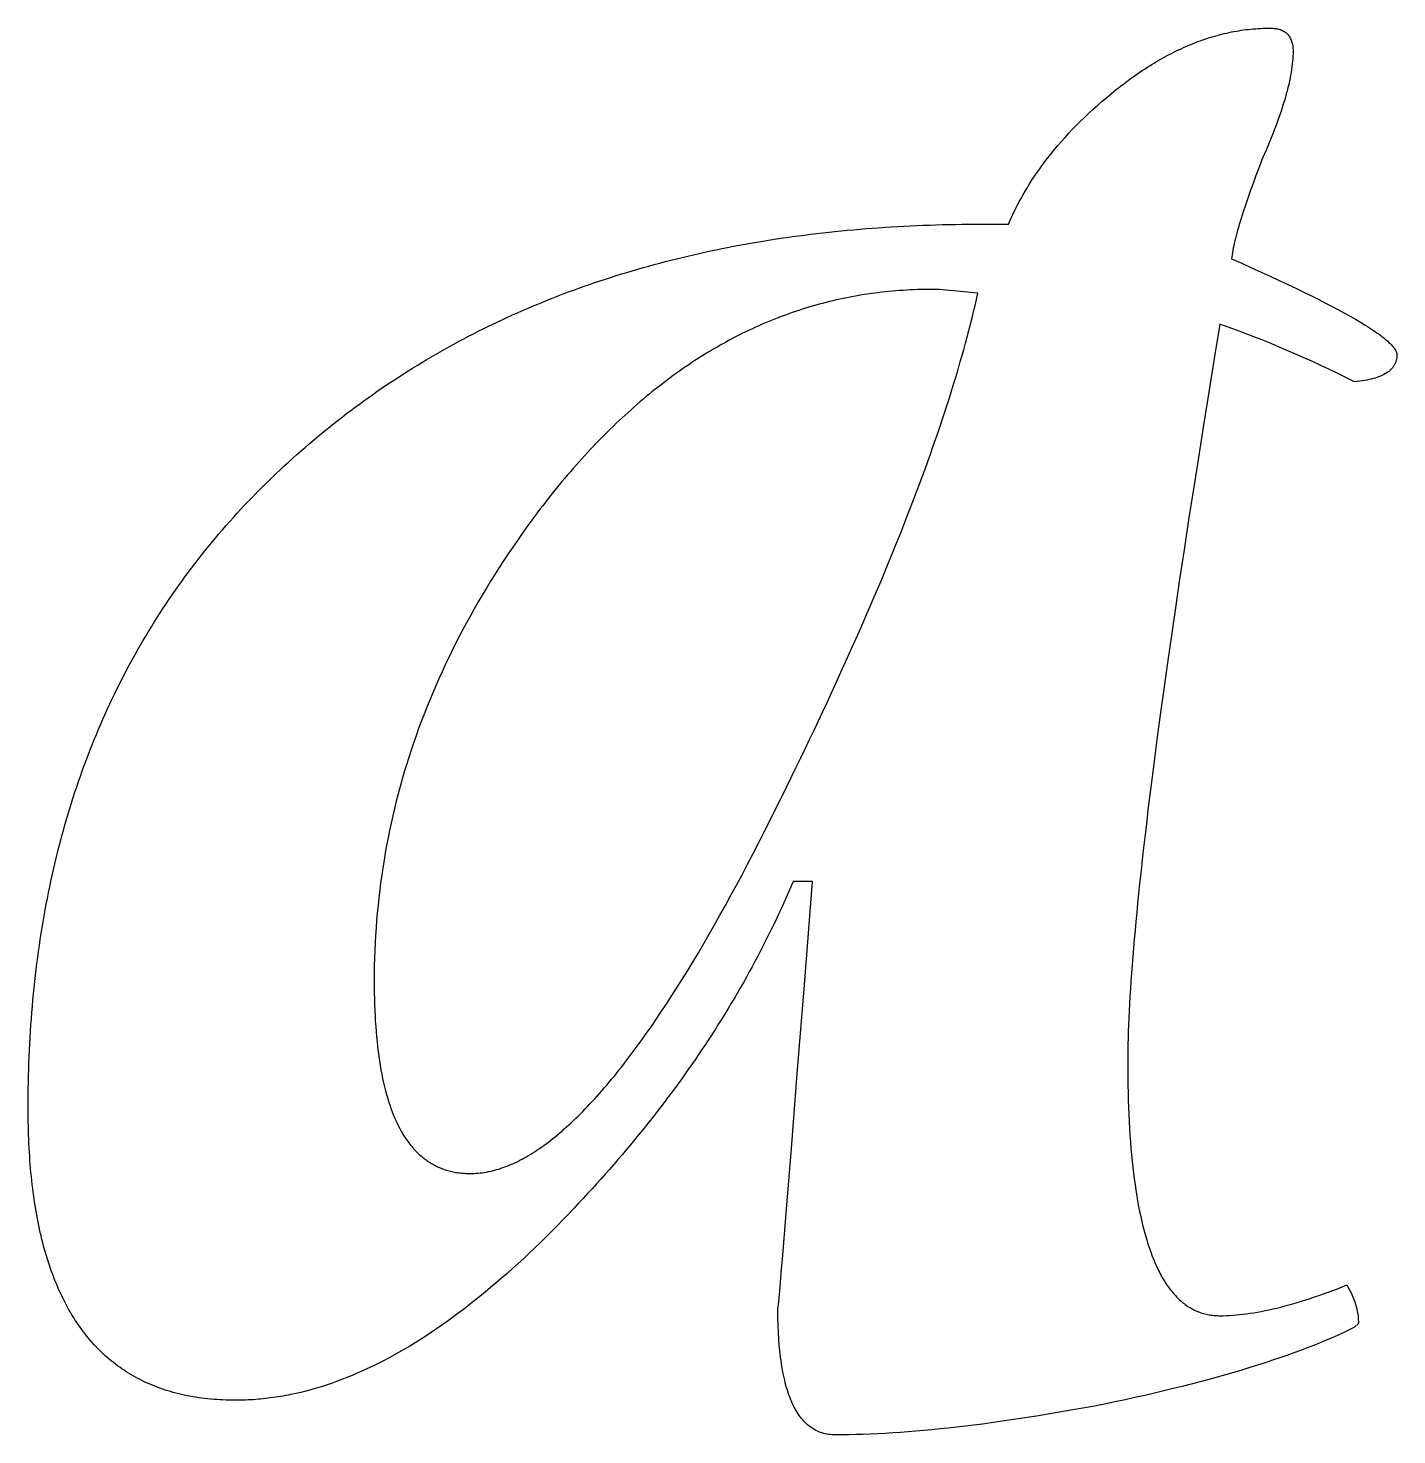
# Model space of a CAD drawing. Extents: x -388 to -35, y 578 to 1063.
# Drawn here: x -179.13 to -169.98, y 579.28 to 588.68 of the extents above; entities that cross this region are included whole.
import ezdxf

# ---------------------------------------------------------------- set-up
doc = ezdxf.new("R2010")
doc.units = 0
doc.layers.add('color#3f3f3fff', color=1, linetype='CONTINUOUS')

msp = doc.modelspace()

# ---------------------------------------------------------------- linework, layer by layer
at = {"layer": 'color#3f3f3fff'}
for points in [[(-169.9807, 586.4993), (-169.981, 586.4897), (-169.9818, 586.4805), (-169.9832, 586.4715), (-169.9851, 586.4627), (-169.9863, 586.4584), (-169.9876, 586.4542), (-169.989, 586.45), (-169.9906, 586.4459), (-169.9923, 586.4419), (-169.9942, 586.4379), (-169.9962, 586.434), (-169.9983, 586.4302), (-170.0006, 586.4264), (-170.003, 586.4227), (-170.0083, 586.4154), (-170.0141, 586.4084), (-170.0204, 586.4017), (-170.0273, 586.3952), (-170.0348, 586.3889), (-170.0428, 586.3829), (-170.0513, 586.3772), (-170.0605, 586.3717), (-170.0701, 586.3664), (-170.0803, 586.3614), (-170.0911, 586.3567), (-170.1024, 586.3522), (-170.1143, 586.348), (-170.1267, 586.344), (-170.1397, 586.3402), (-170.1532, 586.3367), (-170.1673, 586.3335), (-170.1819, 586.3305), (-170.1971, 586.3278), (-170.2129, 586.3253), (-170.2291, 586.3231), (-170.246, 586.3211), (-170.2634, 586.3194), (-170.3211, 586.348), (-170.3786, 586.376), (-170.436, 586.4034), (-170.4931, 586.4302), (-170.55, 586.4564), (-170.6067, 586.482), (-170.6632, 586.507), (-170.7196, 586.5314), (-170.7757, 586.5552), (-170.8316, 586.5784), (-170.8873, 586.6009), (-170.9428, 586.6229), (-170.9981, 586.6443), (-171.0533, 586.6651), (-171.1082, 586.6853), (-171.1629, 586.7049), (-171.2008, 586.4744), (-171.2376, 586.2489), (-171.2731, 586.0283), (-171.3075, 585.8126), (-171.3406, 585.6018), (-171.3725, 585.3959), (-171.4032, 585.195), (-171.4327, 584.999), (-171.461, 584.8079), (-171.4882, 584.6217), (-171.5141, 584.4405), (-171.5388, 584.2641), (-171.5622, 584.0927), (-171.5845, 583.9262), (-171.6056, 583.7646), (-171.6255, 583.608), (-171.6442, 583.4562), (-171.653, 583.3822), (-171.6616, 583.3094), (-171.6699, 583.2378), (-171.6779, 583.1675), (-171.6856, 583.0984), (-171.693, 583.0305), (-171.7, 582.9639), (-171.7068, 582.8985), (-171.7133, 582.8343), (-171.7195, 582.7713), (-171.7253, 582.7096), (-171.7309, 582.6491), (-171.7362, 582.5898), (-171.7411, 582.5318), (-171.7458, 582.475), (-171.7502, 582.4194), (-171.7542, 582.365), (-171.758, 582.3119), (-171.7615, 582.26), (-171.7646, 582.2094), (-171.7675, 582.1599), (-171.7701, 582.1117), (-171.7723, 582.0648), (-171.7743, 582.019), (-171.7759, 581.9745), (-171.7773, 581.9312), (-171.7783, 581.8892), (-171.7791, 581.8484), (-171.7795, 581.8088), (-171.7797, 581.7704), (-171.7795, 581.7178), (-171.7791, 581.666), (-171.7783, 581.6151), (-171.7773, 581.565), (-171.7759, 581.5157), (-171.7743, 581.4673), (-171.7723, 581.4196), (-171.7701, 581.3729), (-171.7675, 581.3269), (-171.7646, 581.2817), (-171.7615, 581.2374), (-171.758, 581.194), (-171.7542, 581.1513), (-171.7502, 581.1095), (-171.7458, 581.0685), (-171.7411, 581.0283), (-171.7362, 580.989), (-171.7309, 580.9505), (-171.7253, 580.9128), (-171.7195, 580.8759), (-171.7133, 580.8399), (-171.7068, 580.8047), (-171.7, 580.7703), (-171.693, 580.7368), (-171.6856, 580.7041), (-171.6779, 580.6722), (-171.6699, 580.6411), (-171.6616, 580.6109), (-171.653, 580.5815), (-171.6442, 580.5529), (-171.635, 580.5252), (-171.6255, 580.4982), (-171.6157, 580.4722), (-171.6056, 580.4469), (-171.6005, 580.4346), (-171.5952, 580.4225), (-171.5899, 580.4106), (-171.5845, 580.3989), (-171.5791, 580.3874), (-171.5735, 580.3761), (-171.5679, 580.365), (-171.5622, 580.3541), (-171.5565, 580.3435), (-171.5506, 580.333), (-171.5447, 580.3228), (-171.5388, 580.3127), (-171.5327, 580.3029), (-171.5266, 580.2933), (-171.5203, 580.2838), (-171.5141, 580.2746), (-171.5077, 580.2656), (-171.5013, 580.2568), (-171.4947, 580.2482), (-171.4882, 580.2398), (-171.4815, 580.2317), (-171.4748, 580.2237), (-171.4679, 580.2159), (-171.461, 580.2084), (-171.4541, 580.201), (-171.447, 580.1939), (-171.4399, 580.1869), (-171.4327, 580.1802), (-171.4255, 580.1737), (-171.4181, 580.1674), (-171.4107, 580.1613), (-171.4032, 580.1554), (-171.3957, 580.1497), (-171.388, 580.1442), (-171.3803, 580.1389), (-171.3725, 580.1338), (-171.3646, 580.129), (-171.3567, 580.1243), (-171.3487, 580.1198), (-171.3406, 580.1156), (-171.3324, 580.1116), (-171.3242, 580.1077), (-171.3158, 580.1041), (-171.3075, 580.1007), (-171.299, 580.0975), (-171.2904, 580.0945), (-171.2818, 580.0917), (-171.2731, 580.0891), (-171.2643, 580.0867), (-171.2555, 580.0845), (-171.2466, 580.0826), (-171.2376, 580.0808), (-171.2285, 580.0793), (-171.2194, 580.0779), (-171.2101, 580.0768), (-171.2008, 580.0758), (-171.1915, 580.0751), (-171.182, 580.0746), (-171.1725, 580.0743), (-171.1629, 580.0742), (-171.1418, 580.0744), (-171.1204, 580.075), (-171.0987, 580.076), (-171.0765, 580.0774), (-171.0541, 580.0792), (-171.0313, 580.0814), (-171.0081, 580.084), (-170.9846, 580.087), (-170.9607, 580.0905), (-170.9365, 580.0943), (-170.9119, 580.0985), (-170.887, 580.1031), (-170.8617, 580.1081), (-170.8361, 580.1135), (-170.8101, 580.1194), (-170.7838, 580.1256), (-170.7571, 580.1322), (-170.7301, 580.1392), (-170.7027, 580.1467), (-170.675, 580.1545), (-170.6469, 580.1627), (-170.6185, 580.1714), (-170.5897, 580.1804), (-170.5605, 580.1898), (-170.531, 580.1997), (-170.5012, 580.2099), (-170.471, 580.2206), (-170.4405, 580.2316), (-170.4096, 580.243), (-170.3783, 580.2549), (-170.3467, 580.2671), (-170.3148, 580.2798), (-170.3054, 580.2637), (-170.2967, 580.2477), (-170.2886, 580.2316), (-170.281, 580.2155), (-170.2741, 580.1995), (-170.2678, 580.1834), (-170.2621, 580.1674), (-170.257, 580.1513), (-170.2524, 580.1352), (-170.2485, 580.1192), (-170.2452, 580.1031), (-170.2425, 580.087), (-170.2404, 580.071), (-170.2389, 580.0549), (-170.2384, 580.0469), (-170.238, 580.0388), (-170.2378, 580.0308), (-170.2377, 580.0228), (-170.2634, 579.9971), (-170.2992, 579.9795), (-170.3362, 579.9619), (-170.3741, 579.9445), (-170.4132, 579.9272), (-170.4532, 579.91), (-170.4944, 579.8929), (-170.5366, 579.8759), (-170.5798, 579.8589), (-170.6241, 579.8421), (-170.6695, 579.8254), (-170.7159, 579.8088), (-170.7633, 579.7923), (-170.8118, 579.7759), (-170.8614, 579.7596), (-170.912, 579.7433), (-170.9637, 579.7272), (-171.0164, 579.7112), (-171.0702, 579.6953), (-171.1251, 579.6795), (-171.181, 579.6638), (-171.2379, 579.6482), (-171.2959, 579.6327), (-171.355, 579.6173), (-171.4151, 579.6019), (-171.4762, 579.5867), (-171.5385, 579.5716), (-171.6017, 579.5566), (-171.666, 579.5417), (-171.7314, 579.5269), (-171.7979, 579.5122), (-171.8654, 579.4976), (-171.9339, 579.4831), (-172.001, 579.4704), (-172.0674, 579.4582), (-172.1331, 579.4463), (-172.1981, 579.4349), (-172.2624, 579.4238), (-172.326, 579.4132), (-172.3889, 579.403), (-172.4511, 579.3931), (-172.5126, 579.3837), (-172.5734, 579.3747), (-172.6335, 579.366), (-172.6929, 579.3578), (-172.7515, 579.35), (-172.8095, 579.3425), (-172.8668, 579.3355), (-172.9234, 579.3289), (-172.9792, 579.3227), (-173.0344, 579.3168), (-173.0888, 579.3114), (-173.1426, 579.3064), (-173.1957, 579.3018), (-173.248, 579.2976), (-173.2997, 579.2937), (-173.3506, 579.2903), (-173.4009, 579.2873), (-173.4504, 579.2847), (-173.4993, 579.2825), (-173.5474, 579.2807), (-173.5948, 579.2793), (-173.6416, 579.2783), (-173.6876, 579.2777), (-173.7329, 579.2775), (-173.7449, 579.2777), (-173.7566, 579.2783), (-173.7682, 579.2793), (-173.7796, 579.2808), (-173.7908, 579.2827), (-173.8018, 579.2849), (-173.8126, 579.2876), (-173.8233, 579.2907), (-173.8337, 579.2943), (-173.844, 579.2982), (-173.854, 579.3025), (-173.8639, 579.3073), (-173.8736, 579.3125), (-173.8831, 579.3181), (-173.8924, 579.3241), (-173.9016, 579.3305), (-173.9105, 579.3373), (-173.9193, 579.3446), (-173.9278, 579.3522), (-173.9362, 579.3603), (-173.9444, 579.3688), (-173.9524, 579.3777), (-173.9602, 579.387), (-173.9678, 579.3967), (-173.9753, 579.4069), (-173.9825, 579.4174), (-173.9896, 579.4284), (-173.9964, 579.4398), (-174.0031, 579.4516), (-174.0096, 579.4638), (-174.0159, 579.4765), (-174.022, 579.4895), (-174.028, 579.503), (-174.0337, 579.5168), (-174.0393, 579.5311), (-174.0446, 579.5458), (-174.0498, 579.5609), (-174.0548, 579.5765), (-174.0596, 579.5924), (-174.0642, 579.6088), (-174.0686, 579.6255), (-174.0729, 579.6427), (-174.0769, 579.6603), (-174.0808, 579.6783), (-174.0844, 579.6968), (-174.0879, 579.7156), (-174.0912, 579.7349), (-174.0943, 579.7545), (-174.0972, 579.7746), (-174.1, 579.7951), (-174.1025, 579.816), (-174.1049, 579.8374), (-174.107, 579.8591), (-174.109, 579.8813), (-174.1108, 579.9038), (-174.1124, 579.9268), (-174.1138, 579.9502), (-174.115, 579.974), (-174.1161, 579.9982), (-174.1169, 580.0229), (-174.1176, 580.0479), (-174.118, 580.0734), (-174.1183, 580.0993), (-174.1184, 580.1256), (-174.1184, 580.1231), (-174.1182, 580.1221), (-174.1181, 580.1222), (-174.1179, 580.1227), (-174.1175, 580.1247), (-174.1164, 580.1332), (-174.1148, 580.1477), (-174.1103, 580.1946), (-174.104, 580.2653), (-174.0958, 580.36), (-174.0859, 580.4786), (-174.0606, 580.7874), (-174.0281, 581.1917), (-173.9883, 581.6917), (-173.9413, 582.2872), (-173.8871, 582.9783), (-174.0156, 582.9783), (-174.031, 582.9422), (-174.0466, 582.9062), (-174.0625, 582.8702), (-174.0786, 582.8343), (-174.0949, 582.7984), (-174.1115, 582.7626), (-174.1283, 582.7269), (-174.1453, 582.6912), (-174.1626, 582.6556), (-174.1801, 582.62), (-174.1979, 582.5846), (-174.2159, 582.5491), (-174.2341, 582.5138), (-174.2526, 582.4785), (-174.2713, 582.4433), (-174.2903, 582.4081), (-174.3095, 582.373), (-174.3289, 582.3379), (-174.3486, 582.303), (-174.3685, 582.268), (-174.3886, 582.2332), (-174.409, 582.1984), (-174.4296, 582.1637), (-174.4505, 582.129), (-174.4716, 582.0944), (-174.493, 582.0599), (-174.5145, 582.0254), (-174.5363, 581.991), (-174.5584, 581.9566), (-174.5807, 581.9223), (-174.6032, 581.8881), (-174.626, 581.8539), (-174.649, 581.8198), (-174.6723, 581.7858), (-174.6957, 581.7518), (-174.7195, 581.7179), (-174.7434, 581.684), (-174.7676, 581.6503), (-174.7921, 581.6165), (-174.8167, 581.5829), (-174.8417, 581.5493), (-174.8668, 581.5157), (-174.8922, 581.4823), (-174.9178, 581.4488), (-174.9437, 581.4155), (-174.9698, 581.3822), (-174.9962, 581.349), (-175.0227, 581.3158), (-175.0496, 581.2827), (-175.0766, 581.2497), (-175.1039, 581.2167), (-175.1315, 581.1838), (-175.1592, 581.151), (-175.1873, 581.1182), (-175.2155, 581.0855), (-175.244, 581.0528), (-175.2727, 581.0202), (-175.3017, 580.9877), (-175.3309, 580.9552), (-175.3604, 580.9228), (-175.39, 580.8905), (-175.42, 580.8582), (-175.4501, 580.826), (-175.4805, 580.7938), (-175.5182, 580.754), (-175.5559, 580.7147), (-175.5934, 580.6761), (-175.6309, 580.6382), (-175.6683, 580.6009), (-175.7057, 580.5641), (-175.7429, 580.5281), (-175.7801, 580.4926), (-175.8172, 580.4578), (-175.8542, 580.4236), (-175.8912, 580.39), (-175.9281, 580.3571), (-175.9649, 580.3248), (-176.0016, 580.2931), (-176.0383, 580.262), (-176.0748, 580.2316), (-176.1114, 580.2018), (-176.1478, 580.1726), (-176.1841, 580.1441), (-176.2204, 580.1162), (-176.2566, 580.0889), (-176.2927, 580.0622), (-176.3288, 580.0362), (-176.3648, 580.0107), (-176.4007, 579.986), (-176.4365, 579.9618), (-176.4723, 579.9383), (-176.5079, 579.9154), (-176.5435, 579.8931), (-176.5791, 579.8714), (-176.6145, 579.8504), (-176.6499, 579.83), (-176.6852, 579.8103), (-176.7204, 579.7911), (-176.7556, 579.7726), (-176.7906, 579.7547), (-176.8256, 579.7375), (-176.8606, 579.7209), (-176.8954, 579.7049), (-176.9302, 579.6895), (-176.9649, 579.6747), (-176.9995, 579.6606), (-177.0341, 579.6471), (-177.0685, 579.6343), (-177.1029, 579.622), (-177.1372, 579.6104), (-177.1715, 579.5994), (-177.2057, 579.5891), (-177.2398, 579.5794), (-177.2738, 579.5703), (-177.3077, 579.5618), (-177.3416, 579.554), (-177.3754, 579.5467), (-177.3923, 579.5434), (-177.4091, 579.5402), (-177.4259, 579.5371), (-177.4427, 579.5342), (-177.4595, 579.5314), (-177.4763, 579.5289), (-177.4931, 579.5264), (-177.5098, 579.5242), (-177.5265, 579.522), (-177.5432, 579.5201), (-177.5599, 579.5183), (-177.5766, 579.5166), (-177.5932, 579.5151), (-177.6098, 579.5138), (-177.6264, 579.5126), (-177.643, 579.5116), (-177.6596, 579.5107), (-177.6761, 579.51), (-177.6927, 579.5095), (-177.7092, 579.5091), (-177.7257, 579.5089), (-177.7422, 579.5088), (-177.7638, 579.5089), (-177.7852, 579.5093), (-177.8064, 579.5099), (-177.8275, 579.5107), (-177.8485, 579.5118), (-177.8692, 579.5131), (-177.8898, 579.5146), (-177.9102, 579.5164), (-177.9305, 579.5184), (-177.9505, 579.5207), (-177.9704, 579.5232), (-177.9902, 579.5259), (-178.0097, 579.5289), (-178.0291, 579.5321), (-178.0484, 579.5356), (-178.0674, 579.5393), (-178.0863, 579.5432), (-178.105, 579.5474), (-178.1236, 579.5518), (-178.142, 579.5565), (-178.1602, 579.5614), (-178.1782, 579.5665), (-178.1961, 579.5718), (-178.2138, 579.5774), (-178.2313, 579.5833), (-178.2487, 579.5894), (-178.2659, 579.5957), (-178.2829, 579.6022), (-178.2998, 579.609), (-178.3165, 579.6161), (-178.333, 579.6233), (-178.3493, 579.6309), (-178.3655, 579.6386), (-178.3815, 579.6466), (-178.3974, 579.6548), (-178.413, 579.6633), (-178.4285, 579.672), (-178.4439, 579.6809), (-178.459, 579.6901), (-178.474, 579.6995), (-178.4888, 579.7092), (-178.5035, 579.7191), (-178.518, 579.7292), (-178.5323, 579.7396), (-178.5464, 579.7502), (-178.5604, 579.761), (-178.5742, 579.7721), (-178.5879, 579.7835), (-178.6013, 579.795), (-178.6146, 579.8068), (-178.6277, 579.8189), (-178.6407, 579.8311), (-178.6535, 579.8437), (-178.6661, 579.8564), (-178.6786, 579.8694), (-178.6909, 579.8826), (-178.703, 579.8961), (-178.7149, 579.9098), (-178.7267, 579.9238), (-178.7383, 579.938), (-178.7497, 579.9524), (-178.761, 579.967), (-178.7721, 579.9819), (-178.783, 579.9971), (-178.7938, 580.0125), (-178.8044, 580.0281), (-178.8148, 580.0439), (-178.825, 580.06), (-178.8351, 580.0764), (-178.845, 580.0929), (-178.8548, 580.1097), (-178.8643, 580.1268), (-178.8737, 580.1441), (-178.883, 580.1616), (-178.892, 580.1794), (-178.9009, 580.1974), (-178.9096, 580.2156), (-178.9182, 580.2341), (-178.9266, 580.2528), (-178.9348, 580.2718), (-178.9429, 580.291), (-178.9507, 580.3104), (-178.9584, 580.3301), (-178.966, 580.35), (-178.9733, 580.3701), (-178.9805, 580.3905), (-178.9876, 580.4111), (-178.9944, 580.432), (-179.0011, 580.4531), (-179.0077, 580.4744), (-179.014, 580.496), (-179.0202, 580.5178), (-179.0262, 580.5399), (-179.032, 580.5622), (-179.0377, 580.5847), (-179.0432, 580.6075), (-179.0486, 580.6305), (-179.0537, 580.6537), (-179.0587, 580.6772), (-179.0636, 580.7009), (-179.0682, 580.7249), (-179.0727, 580.7491), (-179.077, 580.7735), (-179.0812, 580.7982), (-179.0852, 580.8231), (-179.089, 580.8483), (-179.0926, 580.8737), (-179.0961, 580.8993), (-179.0994, 580.9252), (-179.1025, 580.9513), (-179.1055, 580.9776), (-179.1083, 581.0042), (-179.1109, 581.031), (-179.1134, 581.0581), (-179.1157, 581.0854), (-179.1178, 581.1129), (-179.1197, 581.1407), (-179.1215, 581.1687), (-179.1231, 581.197), (-179.1245, 581.2255), (-179.1258, 581.2542), (-179.1269, 581.2832), (-179.1279, 581.3124), (-179.1286, 581.3418), (-179.1292, 581.3715), (-179.1296, 581.4014), (-179.1299, 581.4316), (-179.13, 581.462), (-179.1299, 581.5057), (-179.1295, 581.5492), (-179.129, 581.5926), (-179.1282, 581.6359), (-179.1272, 581.679), (-179.126, 581.722), (-179.1245, 581.7648), (-179.1228, 581.8074), (-179.1209, 581.85), (-179.1188, 581.8923), (-179.1165, 581.9346), (-179.1139, 581.9766), (-179.1111, 582.0186), (-179.1081, 582.0603), (-179.1049, 582.102), (-179.1015, 582.1435), (-179.0978, 582.1848), (-179.0939, 582.226), (-179.0898, 582.267), (-179.0854, 582.3079), (-179.0809, 582.3487), (-179.0761, 582.3893), (-179.0711, 582.4297), (-179.0658, 582.47), (-179.0604, 582.5102), (-179.0547, 582.5502), (-179.0488, 582.5901), (-179.0427, 582.6298), (-179.0363, 582.6694), (-179.0297, 582.7088), (-179.0229, 582.748), (-179.0159, 582.7872), (-179.0087, 582.8261), (-179.0012, 582.865), (-178.9935, 582.9037), (-178.9856, 582.9422), (-178.9775, 582.9806), (-178.9691, 583.0188), (-178.9606, 583.0569), (-178.9518, 583.0949), (-178.9428, 583.1327), (-178.9335, 583.1703), (-178.924, 583.2078), (-178.9144, 583.2452), (-178.9044, 583.2824), (-178.8943, 583.3195), (-178.8839, 583.3564), (-178.8734, 583.3931), (-178.8626, 583.4298), (-178.8515, 583.4662), (-178.8403, 583.5026), (-178.8288, 583.5387), (-178.8171, 583.5748), (-178.8052, 583.6106), (-178.7931, 583.6464), (-178.7807, 583.682), (-178.7681, 583.7174), (-178.7553, 583.7527), (-178.7423, 583.7878), (-178.729, 583.8228), (-178.7156, 583.8577), (-178.7019, 583.8924), (-178.6879, 583.9269), (-178.6738, 583.9614), (-178.6594, 583.9956), (-178.6448, 584.0297), (-178.63, 584.0637), (-178.615, 584.0975), (-178.5997, 584.1312), (-178.5842, 584.1647), (-178.5685, 584.1981), (-178.5526, 584.2313), (-178.5365, 584.2644), (-178.5201, 584.2973), (-178.5035, 584.3301), (-178.4867, 584.3627), (-178.4696, 584.3952), (-178.4524, 584.4276), (-178.4349, 584.4598), (-178.4172, 584.4918), (-178.3993, 584.5237), (-178.3811, 584.5555), (-178.3627, 584.5871), (-178.3441, 584.6185), (-178.3253, 584.6499), (-178.3063, 584.681), (-178.287, 584.712), (-178.2675, 584.7429), (-178.2478, 584.7736), (-178.2279, 584.8042), (-178.2077, 584.8346), (-178.1873, 584.8649), (-178.1667, 584.895), (-178.1459, 584.925), (-178.1248, 584.9549), (-178.1036, 584.9845), (-178.0821, 585.0141), (-178.0604, 585.0435), (-178.0384, 585.0727), (-178.0162, 585.1018), (-177.9939, 585.1308), (-177.9713, 585.1596), (-177.9484, 585.1882), (-177.9254, 585.2167), (-177.9021, 585.2451), (-177.8786, 585.2733), (-177.8549, 585.3014), (-177.8309, 585.3293), (-177.8068, 585.3571), (-177.7824, 585.3847), (-177.7578, 585.4122), (-177.7329, 585.4395), (-177.7079, 585.4667), (-177.6826, 585.4937), (-177.6571, 585.5206), (-177.6313, 585.5474), (-177.6054, 585.574), (-177.5792, 585.6004), (-177.5528, 585.6267), (-177.5262, 585.6529), (-177.4994, 585.6789), (-177.4723, 585.7047), (-177.445, 585.7304), (-177.4175, 585.756), (-177.3898, 585.7814), (-177.3618, 585.8067), (-177.3336, 585.8318), (-177.3052, 585.8567), (-177.2783, 585.8803), (-177.2512, 585.9038), (-177.2239, 585.927), (-177.1966, 585.95), (-177.169, 585.9729), (-177.1414, 585.9956), (-177.1136, 586.0181), (-177.0857, 586.0404), (-177.0576, 586.0625), (-177.0295, 586.0844), (-177.0011, 586.1062), (-176.9727, 586.1277), (-176.9441, 586.1491), (-176.9154, 586.1703), (-176.8865, 586.1913), (-176.8575, 586.2121), (-176.8284, 586.2328), (-176.7991, 586.2532), (-176.7697, 586.2735), (-176.7402, 586.2936), (-176.7105, 586.3135), (-176.6807, 586.3332), (-176.6508, 586.3527), (-176.6207, 586.3721), (-176.5905, 586.3912), (-176.5601, 586.4102), (-176.5296, 586.429), (-176.499, 586.4476), (-176.4683, 586.466), (-176.4374, 586.4842), (-176.4064, 586.5023), (-176.3752, 586.5201), (-176.3439, 586.5378), (-176.3125, 586.5553), (-176.2809, 586.5726), (-176.2493, 586.5897), (-176.2174, 586.6067), (-176.1855, 586.6234), (-176.1534, 586.64), (-176.1211, 586.6564), (-176.0888, 586.6726), (-176.0563, 586.6886), (-176.0236, 586.7044), (-175.9908, 586.72), (-175.9579, 586.7355), (-175.9249, 586.7508), (-175.8917, 586.7659), (-175.8584, 586.7808), (-175.825, 586.7955), (-175.7914, 586.81), (-175.7577, 586.8243), (-175.7238, 586.8385), (-175.6898, 586.8525), (-175.6557, 586.8663), (-175.6214, 586.8799), (-175.587, 586.8933), (-175.5525, 586.9065), (-175.5179, 586.9196), (-175.4831, 586.9324), (-175.4481, 586.9451), (-175.4131, 586.9576), (-175.3779, 586.9699), (-175.3425, 586.982), (-175.3071, 586.994), (-175.2714, 587.0057), (-175.2357, 587.0173), (-175.1998, 587.0287), (-175.1638, 587.0399), (-175.1277, 587.0509), (-175.0914, 587.0617), (-175.055, 587.0724), (-175.0184, 587.0828), (-174.9817, 587.0931), (-174.9449, 587.1032), (-174.908, 587.1131), (-174.8709, 587.1228), (-174.8337, 587.1323), (-174.7963, 587.1417), (-174.7588, 587.1509), (-174.7212, 587.1598), (-174.6834, 587.1686), (-174.6455, 587.1772), (-174.6075, 587.1857), (-174.5693, 587.1939), (-174.531, 587.2019), (-174.4926, 587.2098), (-174.454, 587.2175), (-174.4153, 587.225), (-174.3764, 587.2323), (-174.3375, 587.2394), (-174.2983, 587.2464), (-174.2591, 587.2531), (-174.2197, 587.2597), (-174.1802, 587.2661), (-174.1405, 587.2723), (-174.1007, 587.2783), (-174.0608, 587.2841), (-174.0208, 587.2898), (-173.9806, 587.2952), (-173.9402, 587.3005), (-173.8998, 587.3056), (-173.8592, 587.3105), (-173.8185, 587.3152), (-173.7776, 587.3198), (-173.7366, 587.3241), (-173.6954, 587.3283), (-173.6542, 587.3322), (-173.6128, 587.336), (-173.5712, 587.3397), (-173.5296, 587.3431), (-173.4877, 587.3463), (-173.4458, 587.3494), (-173.4037, 587.3522), (-173.3615, 587.3549), (-173.3191, 587.3574), (-173.2767, 587.3597), (-173.234, 587.3619), (-173.1913, 587.3638), (-173.1484, 587.3656), (-173.1054, 587.3671), (-173.0622, 587.3685), (-173.0189, 587.3697), (-172.9755, 587.3707), (-172.9319, 587.3716), (-172.8882, 587.3722), (-172.8444, 587.3727), (-172.8004, 587.373), (-172.7563, 587.3731), (-172.5764, 587.3731), (-172.5699, 587.3883), (-172.5632, 587.4035), (-172.5564, 587.4187), (-172.5495, 587.4338), (-172.5424, 587.4489), (-172.5351, 587.4639), (-172.5277, 587.479), (-172.5202, 587.4939), (-172.5125, 587.5089), (-172.5046, 587.5238), (-172.4966, 587.5386), (-172.4885, 587.5535), (-172.4717, 587.583), (-172.4543, 587.6124), (-172.4364, 587.6416), (-172.4178, 587.6707), (-172.3986, 587.6997), (-172.3788, 587.7284), (-172.3585, 587.7571), (-172.3375, 587.7856), (-172.3159, 587.8139), (-172.2937, 587.8421), (-172.2709, 587.8701), (-172.2475, 587.898), (-172.2235, 587.9257), (-172.1989, 587.9533), (-172.1737, 587.9808), (-172.1479, 588.008), (-172.1215, 588.0352), (-172.0945, 588.0621), (-172.0669, 588.089), (-172.0387, 588.1157), (-172.0099, 588.1422), (-171.9805, 588.1686), (-171.9505, 588.1948), (-171.9198, 588.2209), (-171.8886, 588.2468), (-171.8568, 588.2726), (-171.8407, 588.2853), (-171.8247, 588.2979), (-171.8086, 588.3102), (-171.7925, 588.3224), (-171.7765, 588.3343), (-171.7604, 588.3461), (-171.7444, 588.3576), (-171.7283, 588.3689), (-171.7122, 588.3801), (-171.6962, 588.391), (-171.6801, 588.4018), (-171.664, 588.4123), (-171.648, 588.4227), (-171.6319, 588.4328), (-171.6159, 588.4427), (-171.5998, 588.4525), (-171.5837, 588.462), (-171.5677, 588.4713), (-171.5516, 588.4805), (-171.5355, 588.4894), (-171.5195, 588.4982), (-171.5034, 588.5067), (-171.4874, 588.515), (-171.4713, 588.5231), (-171.4552, 588.5311), (-171.4392, 588.5388), (-171.4231, 588.5463), (-171.407, 588.5537), (-171.391, 588.5608), (-171.3749, 588.5677), (-171.3589, 588.5744), (-171.3428, 588.581), (-171.3267, 588.5873), (-171.3107, 588.5934), (-171.2946, 588.5993), (-171.2785, 588.6051), (-171.2625, 588.6106), (-171.2464, 588.6159), (-171.2303, 588.621), (-171.2143, 588.6259), (-171.1982, 588.6307), (-171.1822, 588.6352), (-171.1661, 588.6395), (-171.15, 588.6436), (-171.134, 588.6475), (-171.1179, 588.6512), (-171.1018, 588.6548), (-171.0858, 588.6581), (-171.0697, 588.6612), (-171.0537, 588.6641), (-171.0376, 588.6668), (-171.0215, 588.6693), (-171.0055, 588.6716), (-170.9894, 588.6737), (-170.9733, 588.6756), (-170.9573, 588.6773), (-170.9412, 588.6789), (-170.9252, 588.6802), (-170.9091, 588.6813), (-170.893, 588.6822), (-170.877, 588.6829), (-170.8609, 588.6834), (-170.8448, 588.6837), (-170.8288, 588.6838), (-170.8193, 588.6836), (-170.8101, 588.6832), (-170.8012, 588.6824), (-170.7926, 588.6814), (-170.7844, 588.68), (-170.7764, 588.6784), (-170.7687, 588.6764), (-170.7613, 588.6741), (-170.7542, 588.6716), (-170.7475, 588.6687), (-170.741, 588.6656), (-170.7348, 588.6621), (-170.7289, 588.6583), (-170.7234, 588.6543), (-170.7181, 588.6499), (-170.7131, 588.6452), (-170.7085, 588.6403), (-170.7041, 588.635), (-170.7, 588.6294), (-170.6963, 588.6235), (-170.6928, 588.6174), (-170.6896, 588.6109), (-170.6868, 588.6041), (-170.6842, 588.597), (-170.682, 588.5897), (-170.68, 588.582), (-170.6783, 588.574), (-170.677, 588.5657), (-170.6759, 588.5571), (-170.6752, 588.5482), (-170.6747, 588.5391), (-170.6746, 588.5296), (-170.6748, 588.5133), (-170.6754, 588.4966), (-170.6764, 588.4796), (-170.6778, 588.4621), (-170.6796, 588.4442), (-170.6818, 588.426), (-170.6844, 588.4073), (-170.6874, 588.3882), (-170.6908, 588.3687), (-170.6947, 588.3489), (-170.6989, 588.3286), (-170.7035, 588.3079), (-170.7085, 588.2868), (-170.7139, 588.2653), (-170.7198, 588.2435), (-170.726, 588.2212), (-170.7326, 588.1985), (-170.7396, 588.1754), (-170.7471, 588.1519), (-170.7549, 588.128), (-170.7631, 588.1037), (-170.7718, 588.079), (-170.7808, 588.0539), (-170.7902, 588.0284), (-170.8001, 588.0025), (-170.8103, 587.9762), (-170.821, 587.9495), (-170.832, 587.9224), (-170.8434, 587.8949), (-170.8553, 587.867), (-170.8675, 587.8387), (-170.8802, 587.81), (-170.9021, 587.7531), (-170.9227, 587.6983), (-170.9422, 587.6455), (-170.9605, 587.5947), (-170.9776, 587.5459), (-170.9934, 587.4992), (-171.0081, 587.4544), (-171.0215, 587.4116), (-171.0338, 587.3709), (-171.0395, 587.3512), (-171.0448, 587.3321), (-171.0499, 587.3135), (-171.0547, 587.2954), (-171.0591, 587.2777), (-171.0633, 587.2606), (-171.0672, 587.244), (-171.0707, 587.2279), (-171.074, 587.2123), (-171.077, 587.1972), (-171.0796, 587.1826), (-171.082, 587.1685), (-171.084, 587.1549), (-171.0858, 587.1418), (-171.0178, 587.1116), (-170.952, 587.082), (-170.8883, 587.0531), (-170.8268, 587.0249), (-170.7674, 586.9973), (-170.7102, 586.9704), (-170.6552, 586.9441), (-170.6023, 586.9185), (-170.5516, 586.8935), (-170.503, 586.8692), (-170.4566, 586.8455), (-170.4124, 586.8225), (-170.3703, 586.8002), (-170.3303, 586.7784), (-170.2926, 586.7574), (-170.257, 586.737), (-170.2235, 586.7172), (-170.1922, 586.6981), (-170.1774, 586.6888), (-170.1631, 586.6797), (-170.1493, 586.6707), (-170.1361, 586.6619), (-170.1234, 586.6532), (-170.1113, 586.6447), (-170.0997, 586.6364), (-170.0886, 586.6283), (-170.0781, 586.6203), (-170.0681, 586.6124), (-170.0586, 586.6047), (-170.0497, 586.5972), (-170.0414, 586.5899), (-170.0336, 586.5827), (-170.0263, 586.5757), (-170.0195, 586.5688), (-170.0133, 586.5621), (-170.0077, 586.5556), (-170.0025, 586.5492), (-169.9979, 586.543), (-169.9939, 586.537), (-169.9904, 586.5311), (-169.9874, 586.5254), (-169.985, 586.5198), (-169.9831, 586.5144), (-169.9818, 586.5092), (-169.9809, 586.5042), (-169.9807, 586.4993)], [(-172.782, 586.9105), (-173.039, 586.9362), (-173.0635, 586.9365), (-173.0879, 586.9366), (-173.1123, 586.9365), (-173.1366, 586.9362), (-173.1609, 586.9357), (-173.1851, 586.9351), (-173.2092, 586.9342), (-173.2334, 586.9331), (-173.2574, 586.9319), (-173.2815, 586.9304), (-173.3054, 586.9288), (-173.3293, 586.927), (-173.3532, 586.9249), (-173.377, 586.9227), (-173.4008, 586.9203), (-173.4245, 586.9177), (-173.4482, 586.9149), (-173.4718, 586.9119), (-173.4954, 586.9087), (-173.5189, 586.9053), (-173.5423, 586.9017), (-173.5658, 586.8979), (-173.5891, 586.8939), (-173.6124, 586.8898), (-173.6357, 586.8854), (-173.6589, 586.8809), (-173.6821, 586.8761), (-173.7052, 586.8712), (-173.7283, 586.866), (-173.7513, 586.8607), (-173.7742, 586.8551), (-173.7972, 586.8494), (-173.82, 586.8435), (-173.8428, 586.8374), (-173.8656, 586.8311), (-173.8883, 586.8246), (-173.911, 586.8179), (-173.9336, 586.811), (-173.9562, 586.8039), (-173.9787, 586.7966), (-174.0011, 586.7891), (-174.0235, 586.7815), (-174.0459, 586.7736), (-174.0682, 586.7655), (-174.0905, 586.7573), (-174.1127, 586.7488), (-174.1349, 586.7402), (-174.157, 586.7314), (-174.179, 586.7223), (-174.201, 586.7131), (-174.223, 586.7037), (-174.2449, 586.6941), (-174.2668, 586.6843), (-174.2886, 586.6742), (-174.3103, 586.664), (-174.332, 586.6537), (-174.3537, 586.6431), (-174.3753, 586.6323), (-174.3969, 586.6213), (-174.4184, 586.6101), (-174.4398, 586.5988), (-174.4613, 586.5872), (-174.4826, 586.5755), (-174.5039, 586.5635), (-174.5252, 586.5514), (-174.5464, 586.539), (-174.5675, 586.5265), (-174.5887, 586.5138), (-174.6097, 586.5008), (-174.6307, 586.4877), (-174.6517, 586.4744), (-174.6726, 586.4609), (-174.6934, 586.4472), (-174.7142, 586.4333), (-174.735, 586.4192), (-174.7557, 586.4049), (-174.7764, 586.3905), (-174.797, 586.3758), (-174.8175, 586.3609), (-174.838, 586.3459), (-174.8585, 586.3306), (-174.8789, 586.3151), (-174.8992, 586.2995), (-174.9195, 586.2837), (-174.9398, 586.2676), (-174.96, 586.2514), (-174.9802, 586.235), (-175.0003, 586.2184), (-175.0203, 586.2015), (-175.0403, 586.1845), (-175.0603, 586.1673), (-175.0802, 586.1499), (-175.1, 586.1323), (-175.1198, 586.1146), (-175.1396, 586.0966), (-175.1593, 586.0784), (-175.1789, 586.06), (-175.1985, 586.0415), (-175.2181, 586.0227), (-175.2376, 586.0038), (-175.257, 585.9846), (-175.2764, 585.9653), (-175.2958, 585.9457), (-175.3151, 585.926), (-175.3343, 585.9061), (-175.3535, 585.886), (-175.3727, 585.8657), (-175.3918, 585.8452), (-175.4108, 585.8244), (-175.4298, 585.8036), (-175.4488, 585.7825), (-175.4677, 585.7612), (-175.4865, 585.7397), (-175.5053, 585.718), (-175.5241, 585.6961), (-175.5428, 585.6741), (-175.5614, 585.6518), (-175.58, 585.6294), (-175.5986, 585.6067), (-175.6171, 585.5839), (-175.6355, 585.5608), (-175.6539, 585.5376), (-175.6723, 585.5142), (-175.6905, 585.4906), (-175.7088, 585.4668), (-175.727, 585.4427), (-175.7451, 585.4185), (-175.7632, 585.3941), (-175.7959, 585.3491), (-175.8281, 585.304), (-175.8597, 585.2588), (-175.8908, 585.2134), (-175.9214, 585.168), (-175.9515, 585.1225), (-175.9811, 585.0769), (-176.0102, 585.0311), (-176.0388, 584.9853), (-176.0668, 584.9394), (-176.0943, 584.8933), (-176.1213, 584.8472), (-176.1478, 584.801), (-176.1738, 584.7546), (-176.1993, 584.7082), (-176.2242, 584.6617), (-176.2487, 584.6151), (-176.2726, 584.5683), (-176.296, 584.5215), (-176.3189, 584.4746), (-176.3413, 584.4275), (-176.3631, 584.3804), (-176.3845, 584.3332), (-176.4053, 584.2858), (-176.4257, 584.2384), (-176.4455, 584.1908), (-176.4648, 584.1432), (-176.4835, 584.0955), (-176.5018, 584.0476), (-176.5196, 583.9997), (-176.5368, 583.9517), (-176.5535, 583.9035), (-176.5697, 583.8553), (-176.5854, 583.8069), (-176.6006, 583.7585), (-176.6153, 583.71), (-176.6294, 583.6613), (-176.643, 583.6126), (-176.6562, 583.5638), (-176.6688, 583.5148), (-176.6809, 583.4658), (-176.6924, 583.4166), (-176.7035, 583.3674), (-176.714, 583.318), (-176.7241, 583.2686), (-176.7336, 583.2191), (-176.7426, 583.1694), (-176.7511, 583.1197), (-176.7591, 583.0698), (-176.7665, 583.0199), (-176.7735, 582.9698), (-176.7799, 582.9197), (-176.7858, 582.8694), (-176.7912, 582.8191), (-176.7961, 582.7686), (-176.8005, 582.7181), (-176.8043, 582.6675), (-176.8077, 582.6167), (-176.8105, 582.5659), (-176.8128, 582.5149), (-176.8146, 582.4639), (-176.8159, 582.4127), (-176.8167, 582.3615), (-176.8169, 582.3101), (-176.8168, 582.2703), (-176.8163, 582.2311), (-176.8155, 582.1925), (-176.8144, 582.1545), (-176.813, 582.1172), (-176.8113, 582.0805), (-176.8093, 582.0444), (-176.8069, 582.0089), (-176.8042, 581.9741), (-176.8013, 581.9399), (-176.798, 581.9063), (-176.7944, 581.8734), (-176.7904, 581.8411), (-176.7862, 581.8094), (-176.7817, 581.7783), (-176.7768, 581.7479), (-176.7716, 581.7181), (-176.7661, 581.6889), (-176.7603, 581.6604), (-176.7542, 581.6325), (-176.7478, 581.6052), (-176.741, 581.5785), (-176.734, 581.5525), (-176.7266, 581.5271), (-176.7189, 581.5023), (-176.7109, 581.4781), (-176.7026, 581.4546), (-176.694, 581.4317), (-176.685, 581.4094), (-176.6758, 581.3878), (-176.6662, 581.3667), (-176.6563, 581.3463), (-176.6461, 581.3266), (-176.6356, 581.3074), (-176.6248, 581.2889), (-176.6137, 581.2711), (-176.608, 581.2624), (-176.6022, 581.2538), (-176.5964, 581.2454), (-176.5904, 581.2372), (-176.5844, 581.2291), (-176.5784, 581.2212), (-176.5722, 581.2134), (-176.566, 581.2058), (-176.5597, 581.1984), (-176.5533, 581.1911), (-176.5468, 581.1839), (-176.5402, 581.1769), (-176.5336, 581.1701), (-176.5269, 581.1634), (-176.5201, 581.1569), (-176.5133, 581.1506), (-176.5063, 581.1444), (-176.4993, 581.1384), (-176.4922, 581.1325), (-176.485, 581.1267), (-176.4778, 581.1212), (-176.4704, 581.1158), (-176.463, 581.1105), (-176.4555, 581.1054), (-176.448, 581.1005), (-176.4403, 581.0957), (-176.4326, 581.0911), (-176.4248, 581.0866), (-176.4169, 581.0823), (-176.4089, 581.0781), (-176.4009, 581.0741), (-176.3928, 581.0703), (-176.3846, 581.0666), (-176.3763, 581.0631), (-176.368, 581.0597), (-176.3595, 581.0565), (-176.351, 581.0534), (-176.3424, 581.0505), (-176.3338, 581.0478), (-176.325, 581.0452), (-176.3162, 581.0427), (-176.3073, 581.0405), (-176.2983, 581.0384), (-176.2893, 581.0364), (-176.2801, 581.0346), (-176.2709, 581.0329), (-176.2616, 581.0314), (-176.2522, 581.0301), (-176.2428, 581.0289), (-176.2333, 581.0279), (-176.2237, 581.0271), (-176.214, 581.0264), (-176.2042, 581.0258), (-176.1944, 581.0254), (-176.1844, 581.0252), (-176.1744, 581.0251), (-176.1612, 581.0253), (-176.1478, 581.0257), (-176.1345, 581.0265), (-176.1211, 581.0276), (-176.1076, 581.0289), (-176.0941, 581.0306), (-176.0805, 581.0326), (-176.0669, 581.0349), (-176.0533, 581.0375), (-176.0396, 581.0405), (-176.0258, 581.0437), (-176.012, 581.0472), (-175.9982, 581.0511), (-175.9843, 581.0552), (-175.9704, 581.0597), (-175.9564, 581.0644), (-175.9424, 581.0695), (-175.9283, 581.0749), (-175.9142, 581.0806), (-175.9, 581.0866), (-175.8858, 581.0929), (-175.8715, 581.0995), (-175.8572, 581.1064), (-175.8428, 581.1136), (-175.8284, 581.1212), (-175.814, 581.129), (-175.7995, 581.1372), (-175.7849, 581.1456), (-175.7704, 581.1544), (-175.7557, 581.1634), (-175.741, 581.1728), (-175.7263, 581.1825), (-175.7115, 581.1925), (-175.6967, 581.2028), (-175.6818, 581.2134), (-175.6669, 581.2243), (-175.6519, 581.2355), (-175.6369, 581.2471), (-175.6218, 581.2589), (-175.6067, 581.2711), (-175.5916, 581.2835), (-175.5764, 581.2963), (-175.5611, 581.3093), (-175.5458, 581.3227), (-175.5305, 581.3364), (-175.5151, 581.3504), (-175.4996, 581.3647), (-175.4841, 581.3793), (-175.4686, 581.3942), (-175.453, 581.4094), (-175.4374, 581.4249), (-175.4217, 581.4408), (-175.406, 581.4569), (-175.3902, 581.4734), (-175.3744, 581.4901), (-175.3586, 581.5072), (-175.3426, 581.5245), (-175.3267, 581.5422), (-175.3107, 581.5602), (-175.2946, 581.5785), (-175.2785, 581.5971), (-175.2624, 581.616), (-175.2462, 581.6352), (-175.23, 581.6548), (-175.2137, 581.6746), (-175.1973, 581.6947), (-175.181, 581.7152), (-175.1645, 581.7359), (-175.148, 581.757), (-175.1315, 581.7783), (-175.0983, 581.822), (-175.065, 581.8669), (-175.0314, 581.913), (-174.9977, 581.9604), (-174.9637, 582.0089), (-174.9296, 582.0587), (-174.8953, 582.1098), (-174.8608, 582.162), (-174.8261, 582.2155), (-174.7912, 582.2703), (-174.7561, 582.3262), (-174.7209, 582.3834), (-174.6854, 582.4418), (-174.6498, 582.5015), (-174.614, 582.5623), (-174.578, 582.6244), (-174.5418, 582.6878), (-174.5054, 582.7523), (-174.4688, 582.8181), (-174.432, 582.8852), (-174.3951, 582.9534), (-174.358, 583.0229), (-174.3206, 583.0936), (-174.2831, 583.1656), (-174.2454, 583.2387), (-174.2075, 583.3131), (-174.1694, 583.3888), (-174.1312, 583.4656), (-174.0927, 583.5437), (-174.0608, 583.6086), (-174.0292, 583.6731), (-173.998, 583.7371), (-173.9671, 583.8008), (-173.9366, 583.8641), (-173.9065, 583.927), (-173.8768, 583.9896), (-173.8474, 584.0517), (-173.8183, 584.1135), (-173.7897, 584.1748), (-173.7614, 584.2358), (-173.7334, 584.2964), (-173.7058, 584.3565), (-173.6786, 584.4164), (-173.6518, 584.4758), (-173.6253, 584.5348), (-173.5992, 584.5934), (-173.5734, 584.6517), (-173.548, 584.7095), (-173.523, 584.767), (-173.4983, 584.8241), (-173.474, 584.8808), (-173.4501, 584.9371), (-173.4265, 584.993), (-173.4033, 585.0485), (-173.3805, 585.1036), (-173.358, 585.1584), (-173.3359, 585.2127), (-173.3141, 585.2667), (-173.2927, 585.3203), (-173.2717, 585.3735), (-173.251, 585.4263), (-173.2307, 585.4787), (-173.2108, 585.5307), (-173.1912, 585.5823), (-173.172, 585.6336), (-173.1532, 585.6844), (-173.1347, 585.7349), (-173.1166, 585.785), (-173.0988, 585.8347), (-173.0815, 585.884), (-173.0644, 585.9329), (-173.0478, 585.9814), (-173.0315, 586.0295), (-173.0155, 586.0773), (-173, 586.1246), (-172.9848, 586.1716), (-172.9699, 586.2182), (-172.9555, 586.2643), (-172.9413, 586.3101), (-172.9276, 586.3555), (-172.9142, 586.4006), (-172.9012, 586.4452), (-172.8885, 586.4894), (-172.8763, 586.5333), (-172.8643, 586.5768), (-172.8528, 586.6198), (-172.8416, 586.6625), (-172.8307, 586.7048), (-172.8203, 586.7467), (-172.8101, 586.7882), (-172.8004, 586.8294), (-172.791, 586.8701), (-172.782, 586.9105)]]:
    msp.add_lwpolyline(points, close=True, dxfattribs=at)

doc.saveas('drawing.dxf')
